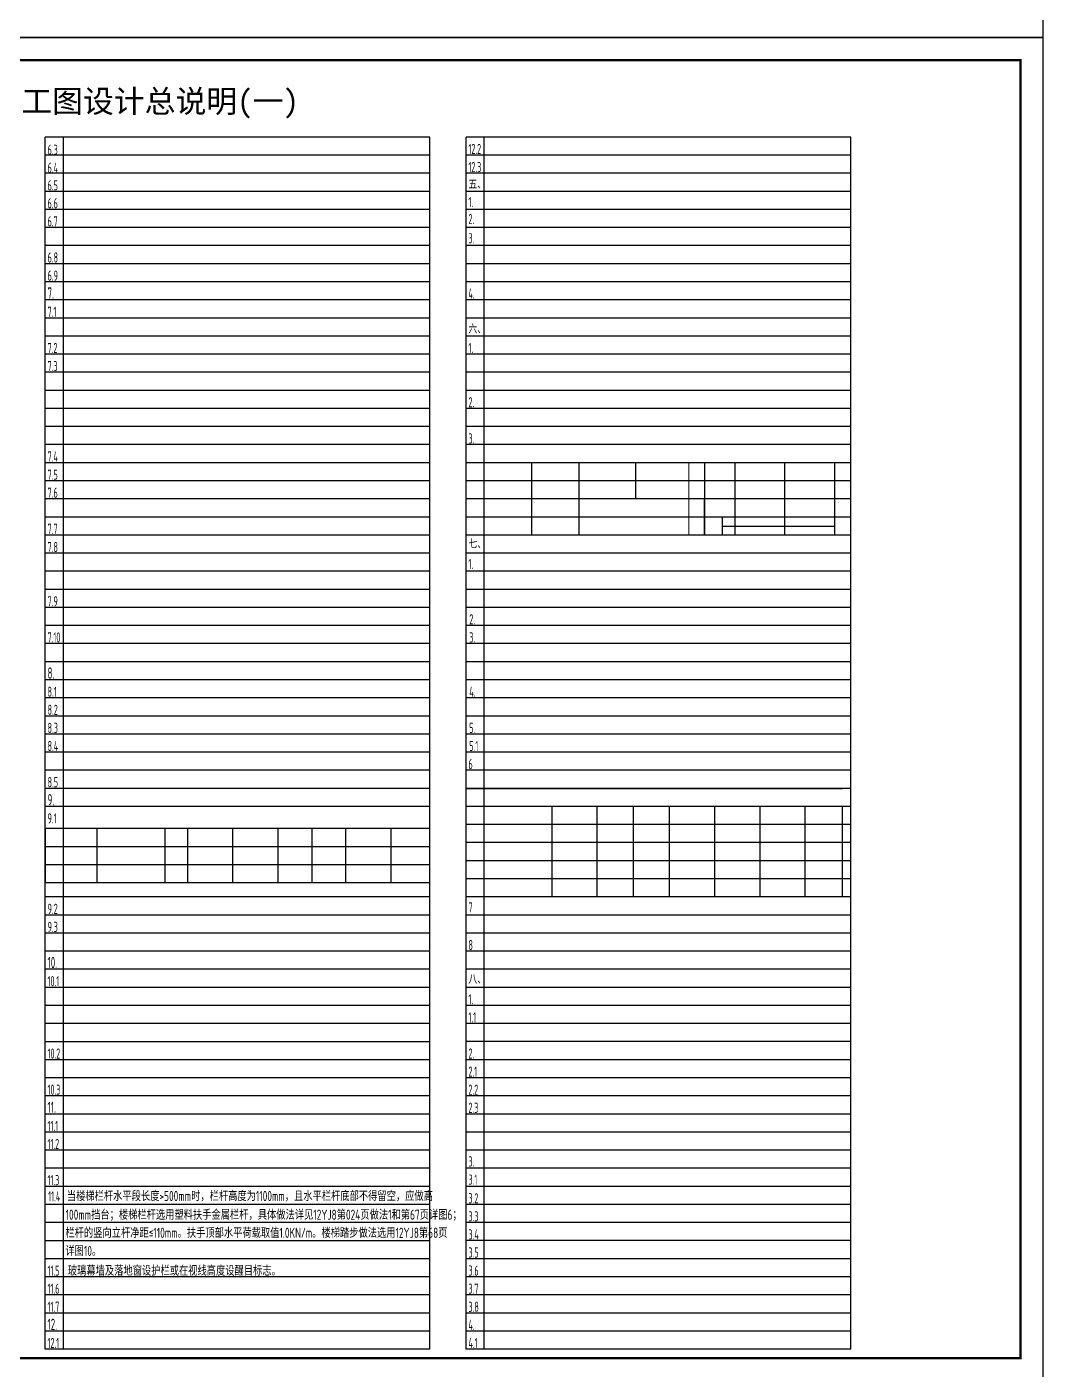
# Model space of a CAD drawing. Extents: x 115549 to 768939, y -502199 to 402497.
# Drawn here: x 221146 to 266097, y 284172 to 343572 of the extents above; entities that cross this region are included whole.
import ezdxf
from ezdxf.enums import TextEntityAlignment as Align

# ---------------------------------------------------------------- set-up
doc = ezdxf.new("R2010")
doc.units = 0
doc.header["$LTSCALE"] = 1000
doc.header["$MEASUREMENT"] = 0
doc.layers.add('PUB_TEXT', color=7, linetype='Continuous')
doc.layers.add('PUB_TITLE', color=4, linetype='Continuous')
doc.layers.add('辅助线', color=19, linetype='Continuous', plot=False)
doc.styles.add('JZ1', font='TSSDENG', dxfattribs={"width": 0.7, "bigfont": 'TSSDCHN'})
doc.styles.add('TST', font='', dxfattribs={"width": 0.8, "height": 280})
doc.styles.get('TST').set_extended_font_data('SimSun')

msp = doc.modelspace()

# ---------------------------------------------------------------- linework, layer by layer
at = {"layer": 'PUB_TITLE'}
for points in [[(181997.4, 343097.5), (266097.4, 343097.5), (266097.4, 402497.5), (181997.4, 402497.5)], [(181997.4, 283697.5), (266097.4, 283697.5), (266097.4, 343097.5), (181997.4, 343097.5)]]:
    msp.add_lwpolyline(points, close=True, dxfattribs=at)
at = {"layer": 'PUB_TITLE', "const_width": 100}
msp.add_lwpolyline([(184497.4, 284697.5), (265097.4, 284697.5), (265097.4, 342097.5), (184497.4, 342097.5)], close=True, dxfattribs=at)
at = {"layer": '辅助线'}
for p, q in [((221960.4, 285097.5), (221960.4, 338697.5)), ((238972.7, 338697.5), (221960.4, 338697.5)), ((238972.7, 338697.5), (221960.4, 338697.5)), ((222760.4, 289097.5), (222760.4, 338697.5)), ((238972.7, 285097.5), (238972.7, 338697.5)), ((240576.7, 285098.5), (240576.7, 338697.5)), ((257589, 338697.5), (240576.7, 338697.5)), ((257589, 338697.5), (240576.7, 338697.5)), ((257589, 338697.5), (240576.7, 338697.5)), ((257589, 338697.5), (240576.7, 338697.5)), ((257589, 338697.5), (240576.7, 338697.5)), ((256876.7, 338697.5), (240576.7, 338697.5)), ((256876.7, 338697.5), (240576.7, 338697.5)), ((256876.7, 338697.5), (240576.7, 338697.5)), ((241376.7, 285098.5), (241376.7, 338697.5)), ((257589, 285098.5), (257589, 338697.5)), ((238972.7, 337897.5), (221960.4, 337897.5)), ((238972.7, 337897.5), (221960.4, 337897.5)), ((238972.7, 337897.5), (221960.4, 337897.5)), ((257589, 337897.5), (240576.7, 337897.5)), ((238972.7, 337097.5), (221960.4, 337097.5)), ((238972.7, 337097.5), (221960.4, 337097.5)), ((257589, 337097.5), (240576.7, 337097.5)), ((257589, 337097.5), (240576.7, 337097.5)), ((257589, 337097.5), (240576.7, 337097.5)), ((257589, 337097.5), (240576.7, 337097.5)), ((257589, 337097.5), (240576.7, 337097.5)), ((256876.7, 337097.5), (240576.7, 337097.5)), ((256876.7, 337097.5), (240576.7, 337097.5)), ((256876.7, 337097.5), (240576.7, 337097.5)), ((238972.7, 336297.5), (221960.4, 336297.5)), ((238972.7, 336297.5), (221960.4, 336297.5)), ((238972.7, 336297.5), (221960.4, 336297.5)), ((257589, 336297.5), (240576.7, 336297.5)), ((256876.7, 336297.5), (240576.7, 336297.5)), ((238972.7, 335497.5), (221960.4, 335497.5)), ((257589, 335497.5), (240576.7, 335497.5)), ((257589, 335497.5), (240576.7, 335497.5)), ((257589, 335497.5), (240576.7, 335497.5)), ((257589, 335497.5), (240576.7, 335497.5)), ((256876.7, 335497.5), (240576.7, 335497.5)), ((238972.7, 334697.5), (221960.4, 334697.5)), ((257589, 334697.5), (240576.7, 334697.5)), ((257589, 334697.5), (240576.7, 334697.5)), ((257589, 334697.5), (240576.7, 334697.5)), ((256876.7, 334697.5), (240576.7, 334697.5)), ((256876.7, 334697.5), (240576.7, 334697.5)), ((238972.7, 333897.5), (221960.4, 333897.5)), ((238972.7, 333897.5), (221960.4, 333897.5)), ((257589, 333897.5), (240576.7, 333897.5)), ((257589, 333897.5), (240576.7, 333897.5)), ((257589, 333897.5), (240576.7, 333897.5)), ((257589, 333897.5), (240576.7, 333897.5)), ((256876.7, 333897.5), (240576.7, 333897.5)), ((256876.7, 333897.5), (240576.7, 333897.5)), ((257589, 333897.5), (240576.7, 333897.5)), ((238972.7, 333097.5), (221960.4, 333097.5)), ((238972.7, 333097.5), (221960.4, 333097.5)), ((238972.7, 333097.5), (221960.4, 333097.5)), ((238972.7, 333097.5), (221960.4, 333097.5)), ((238972.7, 333097.5), (221960.4, 333097.5)), ((238972.7, 333097.5), (221960.4, 333097.5)), ((257589, 333097.5), (240576.7, 333097.5)), ((257589, 333097.5), (240576.7, 333097.5)), ((257589, 333097.5), (240576.7, 333097.5)), ((257589, 333097.5), (240576.7, 333097.5)), ((257589, 333097.5), (240576.7, 333097.5)), ((257589, 333097.5), (240576.7, 333097.5)), ((238972.7, 332297.5), (221960.4, 332297.5)), ((238972.7, 332297.5), (221960.4, 332297.5)), ((238972.7, 332297.5), (221960.4, 332297.5)), ((238972.7, 332297.5), (221960.4, 332297.5)), ((238972.7, 332297.5), (221960.4, 332297.5)), ((238972.7, 332297.5), (221960.4, 332297.5)), ((257589, 332297.5), (240576.7, 332297.5)), ((257589, 332297.5), (240576.7, 332297.5)), ((257589, 332297.5), (240576.7, 332297.5)), ((257589, 332297.5), (240576.7, 332297.5)), ((257589, 332297.5), (240576.7, 332297.5)), ((257589, 332297.5), (240576.7, 332297.5)), ((256876.7, 332297.5), (240576.7, 332297.5)), ((256876.7, 332297.5), (240576.7, 332297.5)), ((256876.7, 332297.5), (240576.7, 332297.5)), ((238972.7, 331497.5), (221960.4, 331497.5)), ((238972.7, 331497.5), (221960.4, 331497.5)), ((238972.7, 331497.5), (221960.4, 331497.5)), ((238972.7, 331497.5), (221960.4, 331497.5)), ((257589, 331497.5), (240576.7, 331497.5)), ((257589, 331497.5), (240576.7, 331497.5)), ((257589, 331497.5), (240576.7, 331497.5)), ((257589, 331497.5), (240576.7, 331497.5)), ((256876.7, 331497.5), (240576.7, 331497.5)), ((256876.7, 331497.5), (240576.7, 331497.5)), ((256876.7, 331497.5), (240576.7, 331497.5)), ((238972.7, 330697.5), (221960.4, 330697.5)), ((238972.7, 330697.5), (221960.4, 330697.5)), ((257589, 330697.5), (240576.7, 330697.5)), ((257589, 330697.5), (240576.7, 330697.5)), ((256876.7, 330697.5), (240576.7, 330697.5)), ((256876.7, 330697.5), (240576.7, 330697.5)), ((238972.7, 329897.5), (221960.4, 329897.5)), ((238972.7, 329897.5), (221960.4, 329897.5)), ((257589, 329897.5), (240576.7, 329897.5)), ((257589, 329897.5), (240576.7, 329897.5)), ((256876.7, 329897.5), (240576.7, 329897.5)), ((238972.7, 329097.5), (221960.4, 329097.5)), ((238972.7, 329097.5), (221960.4, 329097.5)), ((257589, 329097.5), (240576.7, 329097.5)), ((257589, 329097.5), (240576.7, 329097.5)), ((256876.7, 329097.5), (240576.7, 329097.5)), ((238972.7, 328297.5), (221960.4, 328297.5)), ((238972.7, 328297.5), (221960.4, 328297.5)), ((221960.4, 314697.5), (221960.4, 328297.5)), ((222760.4, 314697.5), (222760.4, 328297.5)), ((257589, 328297.5), (240576.7, 328297.5)), ((257589, 328297.5), (240576.7, 328297.5)), ((256876.7, 328297.5), (240576.7, 328297.5)), ((238972.7, 327497.5), (221960.4, 327497.5)), ((238972.7, 327497.5), (221960.4, 327497.5)), ((238972.7, 327497.5), (221960.4, 327497.5)), ((238972.7, 327497.5), (221960.4, 327497.5)), ((238972.7, 327497.5), (221960.4, 327497.5)), ((238972.7, 327497.5), (221960.4, 327497.5)), ((238972.7, 327497.5), (221960.4, 327497.5)), ((257589, 327497.5), (240576.7, 327497.5)), ((257589, 327497.5), (240576.7, 327497.5)), ((257589, 327497.5), (240576.7, 327497.5)), ((257589, 327497.5), (240576.7, 327497.5)), ((257589, 327497.5), (240576.7, 327497.5)), ((257589, 327497.5), (240576.7, 327497.5)), ((257589, 327497.5), (240576.7, 327497.5)), ((256876.7, 327497.5), (240576.7, 327497.5)), ((238972.7, 326697.5), (221960.4, 326697.5)), ((238972.7, 326697.5), (221960.4, 326697.5)), ((238972.7, 326697.5), (221960.4, 326697.5)), ((238972.7, 326697.5), (221960.4, 326697.5)), ((238972.7, 326697.5), (221960.4, 326697.5)), ((238972.7, 326697.5), (221960.4, 326697.5)), ((257589, 326697.5), (240576.7, 326697.5)), ((257589, 326697.5), (240576.7, 326697.5)), ((257589, 326697.5), (240576.7, 326697.5)), ((257589, 326697.5), (240576.7, 326697.5)), ((257589, 326697.5), (240576.7, 326697.5)), ((257589, 326697.5), (240576.7, 326697.5)), ((256876.7, 326697.5), (240576.7, 326697.5)), ((238972.7, 325897.5), (221960.4, 325897.5)), ((238972.7, 325897.5), (221960.4, 325897.5)), ((238972.7, 325897.5), (221960.4, 325897.5)), ((238972.7, 325897.5), (221960.4, 325897.5)), ((257589, 325897.5), (240576.7, 325897.5)), ((257589, 325897.5), (240576.7, 325897.5)), ((257589, 325897.5), (240576.7, 325897.5)), ((257589, 325897.5), (240576.7, 325897.5)), ((256876.7, 325897.5), (240576.7, 325897.5)), ((256876.7, 325897.5), (240576.7, 325897.5)), ((238972.7, 325097.5), (221960.4, 325097.5)), ((238972.7, 325097.5), (221960.4, 325097.5)), ((257589, 325097.5), (240576.7, 325097.5)), ((257589, 325097.5), (240576.7, 325097.5)), ((256876.7, 325097.5), (240576.7, 325097.5)), ((256876.7, 325097.5), (240576.7, 325097.5)), ((238972.7, 324297.5), (221960.4, 324297.5)), ((238972.7, 324297.5), (221960.4, 324297.5)), ((257589, 324297.5), (240576.7, 324297.5)), ((257589, 324297.5), (240576.7, 324297.5)), ((256876.7, 324297.5), (240576.7, 324297.5)), ((256876.7, 324297.5), (240576.7, 324297.5)), ((243476.7, 322697.5, 0), (243476.7, 324297.5, 0)), ((245576.7, 322697.5, 0), (245576.7, 324297.5, 0)), ((248076.7, 322697.5, 0), (248076.7, 324297.5, 0)), ((252470.5, 322697.5), (252470.5, 324297.5)), ((254670.5, 322697.5), (254670.5, 324297.5)), ((256876.7, 322697.5), (256876.7, 324297.5)), ((238972.7, 323497.5), (221960.4, 323497.5)), ((238972.7, 323497.5), (221960.4, 323497.5)), ((222760.4, 308297.5), (222760.4, 323497.5)), ((257589, 323497.5), (240576.7, 323497.5)), ((257589, 323497.5), (240576.7, 323497.5)), ((256876.7, 323497.5), (240576.7, 323497.5)), ((250423.6, 323497.5), (241376.7, 323497.5)), ((250423.6, 323497.5, 0), (241376.7, 323497.5, 0)), ((256876.7, 323497.5), (251123.6, 323497.5)), ((256876.7, 323497.5), (251123.6, 323497.5)), ((238972.7, 322697.5), (221960.4, 322697.5)), ((238972.7, 322697.5), (221960.4, 322697.5)), ((257589, 322697.5), (240576.7, 322697.5)), ((257589, 322697.5), (240576.7, 322697.5)), ((240576.7, 309097.5), (240576.7, 322697.5)), ((256876.7, 322697.5), (240576.7, 322697.5)), ((241376.7, 309097.5), (241376.7, 322697.5)), ((256876.7, 322697.5), (241376.7, 322697.5)), ((256876.7, 322697.5), (241376.7, 322697.5)), ((254876.7, 322697.5, 0), (241376.7, 322697.5, 0)), ((243476.7, 321097.5, 0), (243476.7, 322697.5, 0)), ((245576.7, 321097.5, 0), (245576.7, 322697.5, 0)), ((256876.7, 322697.5), (250423.6, 322697.5)), ((256876.7, 322697.5), (250423.6, 322697.5)), ((251123.6, 321097.5), (251123.6, 322697.5)), ((252470.5, 321097.5), (252470.5, 322697.5)), ((254670.5, 321097.5), (254670.5, 322697.5)), ((238972.7, 321897.5), (221960.4, 321897.5)), ((238972.7, 321897.5), (221960.4, 321897.5)), ((257589, 321897.5), (240576.7, 321897.5)), ((257589, 321897.5), (240576.7, 321897.5)), ((256876.7, 321897.5), (240576.7, 321897.5)), ((250423.6, 321897.5), (241376.7, 321897.5)), ((250423.6, 321897.5, 0), (241376.7, 321897.5, 0)), ((250423.6, 321897.5), (241376.7, 321897.5)), ((256876.7, 321897.5), (251123.6, 321897.5)), ((256876.7, 321897.5), (251123.6, 321897.5)), ((251896.7, 321897.5), (251896.7, 321097.5)), ((251896.7, 321497.5), (256876.7, 321497.5)), ((238972.7, 321097.5), (221960.4, 321097.5)), ((238972.7, 321097.5), (221960.4, 321097.5)), ((257589, 321097.5), (240576.7, 321097.5)), ((257589, 321097.5), (240576.7, 321097.5)), ((256876.7, 321097.5), (240576.7, 321097.5)), ((256876.7, 321097.5), (240576.7, 321097.5)), ((256876.7, 321097.5), (240576.7, 321097.5)), ((238972.7, 320297.5), (221960.4, 320297.5)), ((238972.7, 320297.5), (221960.4, 320297.5)), ((257589, 320297.5), (240576.7, 320297.5)), ((257589, 320297.5), (240576.7, 320297.5)), ((256876.7, 320297.5), (240576.7, 320297.5)), ((256876.7, 320297.5), (240576.7, 320297.5)), ((238972.7, 319497.5), (221960.4, 319497.5)), ((238972.7, 319497.5), (221960.4, 319497.5)), ((257589, 319497.5), (240576.7, 319497.5)), ((257589, 319497.5), (240576.7, 319497.5)), ((256876.7, 319497.5), (240576.7, 319497.5)), ((256876.7, 319497.5), (240576.7, 319497.5)), ((256876.7, 319497.5), (240576.7, 319497.5)), ((256876.7, 319497.5), (240576.7, 319497.5)), ((238972.7, 318697.5), (221960.4, 318697.5)), ((238972.7, 318697.5), (221960.4, 318697.5)), ((257589, 318697.5), (240576.7, 318697.5)), ((257589, 318697.5), (240576.7, 318697.5)), ((256876.7, 318697.5), (240576.7, 318697.5)), ((256876.7, 318697.5), (240576.7, 318697.5)), ((256876.7, 318697.5), (240576.7, 318697.5)), ((238972.7, 317897.5), (221960.4, 317897.5)), ((238972.7, 317897.5), (221960.4, 317897.5)), ((238972.7, 317897.5), (221960.4, 317897.5)), ((257589, 317897.5), (240576.7, 317897.5)), ((257589, 317897.5), (240576.7, 317897.5)), ((257589, 317897.5), (240576.7, 317897.5)), ((256876.7, 317897.5), (240576.7, 317897.5)), ((256876.7, 317897.5), (240576.7, 317897.5)), ((256876.7, 317897.5), (240576.7, 317897.5)), ((241376.7, 302544.1), (241376.7, 317744.1)), ((238972.7, 317097.5), (221960.4, 317097.5)), ((238972.7, 317097.5), (221960.4, 317097.5)), ((257589, 317097.5), (240576.7, 317097.5)), ((257589, 317097.5), (240576.7, 317097.5)), ((257217.8, 317097.5), (240576.7, 317097.5)), ((238972.7, 316297.5), (221960.4, 316297.5)), ((238972.7, 316297.5), (221960.4, 316297.5)), ((221960.4, 289097.5), (221960.4, 316297.5)), ((221960.4, 289097.5), (221960.4, 316297.5)), ((222760.4, 289097.5), (222760.4, 316297.5)), ((257589, 316297.5), (240576.7, 316297.5)), ((257589, 316297.5), (240576.7, 316297.5)), ((257217.8, 316297.5), (240576.7, 316297.5)), ((238972.7, 315497.5), (221960.4, 315497.5)), ((257589, 315497.5), (240576.7, 315497.5)), ((257217.8, 315497.5), (240576.7, 315497.5)), ((238972.7, 314697.5), (221960.4, 314697.5)), ((238972.7, 314697.5), (221960.4, 314697.5)), ((257589, 314697.5), (240576.7, 314697.5)), ((257589, 314697.5), (240576.7, 314697.5)), ((257217.8, 314697.5), (240576.7, 314697.5)), ((238972.7, 313897.5), (221960.4, 313897.5)), ((238972.7, 313897.5), (221960.4, 313897.5)), ((257589, 313897.5), (240576.7, 313897.5)), ((257589, 313897.5), (240576.7, 313897.5)), ((257217.8, 313897.5), (240576.7, 313897.5)), ((257217.8, 313897.5), (240576.7, 313897.5)), ((238972.7, 313097.5), (221960.4, 313097.5)), ((238972.7, 313097.5), (221960.4, 313097.5)), ((257589, 313097.5), (240576.7, 313097.5)), ((257589, 313097.5), (240576.7, 313097.5)), ((257217.8, 313097.5), (240576.7, 313097.5)), ((238972.7, 312297.5), (221960.4, 312297.5)), ((238972.7, 312297.5), (221960.4, 312297.5)), ((257589, 312297.5), (240576.7, 312297.5)), ((257589, 312297.5), (240576.7, 312297.5)), ((257217.8, 312297.5), (240576.7, 312297.5)), ((257217.8, 312297.5), (240576.7, 312297.5)), ((238972.7, 311497.5), (221960.4, 311497.5)), ((238972.7, 311497.5), (221960.4, 311497.5)), ((238972.7, 311497.5), (221960.4, 311497.5)), ((257589, 311497.5), (240576.7, 311497.5)), ((257589, 311497.5), (240576.7, 311497.5)), ((257589, 311497.5), (240576.7, 311497.5)), ((257217.8, 311497.5), (240576.7, 311497.5)), ((257217.8, 311497.5), (240576.7, 311497.5)), ((238972.7, 310697.5), (221960.4, 310697.5)), ((238972.7, 310697.5), (221960.4, 310697.5)), ((257589, 310697.5), (240576.7, 310697.5)), ((257589, 310697.5), (240576.7, 310697.5)), ((240576.7, 285098.5), (240576.7, 310697.5)), ((240576.7, 285098.5), (240576.7, 310697.5)), ((241376.7, 285098.5), (241376.7, 310697.5)), ((238972.7, 309897.5), (221960.4, 309897.5)), ((257217.8, 309898.5), (240576.7, 309898.5)), ((257217.8, 309898.5), (240576.7, 309898.5)), ((257589, 309897.5), (240576.7, 309897.5)), ((238260.4, 309097.5), (221960.4, 309097.5)), ((238972.7, 309097.5), (221960.4, 309097.5)), ((256876.7, 309097.5), (240576.7, 309097.5)), ((257589, 309097.5), (240576.7, 309097.5)), ((256876.7, 308297.5), (240576.7, 308297.5)), ((257589, 308297.5), (240576.7, 308297.5)), ((256876.7, 307497.5), (240576.7, 307497.5)), ((257589, 307497.5), (240576.7, 307497.5)), ((256876.7, 306697.5), (240576.7, 306697.5)), ((257589, 306697.5), (240576.7, 306697.5)), ((257589, 306697.5), (240576.7, 306697.5)), ((238972.7, 305719.6), (221960.4, 305719.6)), ((256876.7, 305897.5), (240576.7, 305897.5)), ((256876.7, 305897.5), (240576.7, 305897.5)), ((257589, 305897.5), (240576.7, 305897.5)), ((257589, 305897.5), (240576.7, 305897.5)), ((238260.4, 305097.5), (221960.4, 305097.5)), ((238972.7, 305097.5), (221960.4, 305097.5)), ((256876.7, 305097.5), (240576.7, 305097.5)), ((257589, 305097.5), (240576.7, 305097.5)), ((238260.4, 304297.5), (221960.4, 304297.5)), ((238260.4, 304297.5), (221960.4, 304297.5)), ((238260.4, 304297.5), (221960.4, 304297.5)), ((238972.7, 304297.5), (221960.4, 304297.5)), ((256876.7, 304297.5), (240576.7, 304297.5)), ((256876.7, 304297.5), (240576.7, 304297.5)), ((256876.7, 304297.5), (240576.7, 304297.5)), ((257589, 304297.5), (240576.7, 304297.5)), ((238260.4, 303497.5), (221960.4, 303497.5)), ((238260.4, 303497.5), (221960.4, 303497.5)), ((238972.7, 303497.5), (221960.4, 303497.5)), ((256876.7, 303497.5), (240576.7, 303497.5)), ((256876.7, 303497.5), (240576.7, 303497.5)), ((257589, 303497.5), (240576.7, 303497.5)), ((238260.4, 302697.5), (221960.4, 302697.5)), ((238260.4, 302697.5), (221960.4, 302697.5)), ((238260.4, 302697.5), (221960.4, 302697.5)), ((238972.7, 302697.5), (221960.4, 302697.5)), ((256876.7, 302697.5), (240576.7, 302697.5)), ((256876.7, 302697.5), (240576.7, 302697.5)), ((256876.7, 302697.5), (240576.7, 302697.5)), ((257589, 302697.5), (240576.7, 302697.5)), ((238260.4, 301897.5), (221960.4, 301897.5)), ((238260.4, 301897.5), (221960.4, 301897.5)), ((238972.7, 301897.5), (221960.4, 301897.5)), ((257217.8, 301898.5), (240576.7, 301898.5)), ((256876.7, 301897.5), (240576.7, 301897.5)), ((256876.7, 301897.5), (240576.7, 301897.5)), ((257589, 301897.5), (240576.7, 301897.5)), ((257217.8, 301897.5), (240576.7, 301897.5)), ((238972.7, 301097.5), (221960.4, 301097.5)), ((238972.7, 301097.5), (221960.4, 301097.5)), ((238972.7, 301097.5), (221960.4, 301097.5)), ((238972.7, 301097.5), (221960.4, 301097.5)), ((257589, 301098.5), (240576.7, 301098.5)), ((257589, 301098.5), (240576.7, 301098.5)), ((257589, 301098.5), (240576.7, 301098.5)), ((257589, 301098.5), (240576.7, 301098.5)), ((257217.8, 301098.5), (240576.7, 301098.5)), ((238972.7, 300297.5), (221960.4, 300297.5)), ((238972.7, 300297.5), (221960.4, 300297.5)), ((238972.7, 300297.5), (221960.4, 300297.5)), ((238972.7, 300297.5), (221960.4, 300297.5)), ((238260.4, 300297.5), (221960.4, 300297.5)), ((257589, 300298.5), (240576.7, 300298.5)), ((257589, 300298.5), (240576.7, 300298.5)), ((257589, 300298.5), (240576.7, 300298.5)), ((257589, 300298.5), (240576.7, 300298.5)), ((256876.7, 300298.5), (240576.7, 300298.5)), ((257217.8, 300298.5), (240576.7, 300298.5)), ((238972.7, 299497.5), (221960.4, 299497.5)), ((238972.7, 299497.5), (221960.4, 299497.5)), ((238972.7, 299497.5), (221960.4, 299497.5)), ((238260.4, 299497.5), (221960.4, 299497.5)), ((257589, 299498.5), (240576.7, 299498.5)), ((257589, 299498.5), (240576.7, 299498.5)), ((257589, 299498.5), (240576.7, 299498.5)), ((256876.7, 299498.5), (240576.7, 299498.5)), ((257217.8, 299498.5), (240576.7, 299498.5)), ((238972.7, 298697.5), (221960.4, 298697.5)), ((238972.7, 298697.5), (221960.4, 298697.5)), ((238972.7, 298697.5), (221960.4, 298697.5)), ((238972.7, 298697.5), (221960.4, 298697.5)), ((238260.4, 298697.5), (221960.4, 298697.5)), ((257589, 298698.5), (240576.7, 298698.5)), ((257589, 298698.5), (240576.7, 298698.5)), ((257589, 298698.5), (240576.7, 298698.5)), ((257589, 298698.5), (240576.7, 298698.5)), ((256876.7, 298698.5), (240576.7, 298698.5)), ((257217.8, 298698.5), (240576.7, 298698.5)), ((238972.7, 297897.5), (221960.4, 297897.5)), ((238260.4, 297897.5), (221960.4, 297897.5)), ((257589, 297898.5), (240576.7, 297898.5)), ((256876.7, 297898.5), (240576.7, 297898.5)), ((257217.8, 297898.5), (240576.7, 297898.5)), ((238972.7, 297097.5), (221960.4, 297097.5)), ((238972.7, 297097.5), (221960.4, 297097.5)), ((238972.7, 297097.5), (221960.4, 297097.5)), ((238972.7, 297097.5), (221960.4, 297097.5)), ((238260.4, 297097.5), (221960.4, 297097.5)), ((257589, 297098.5), (240576.7, 297098.5)), ((257589, 297098.5), (240576.7, 297098.5)), ((257589, 297098.5), (240576.7, 297098.5)), ((257589, 297098.5), (240576.7, 297098.5)), ((256876.7, 297098.5), (240576.7, 297098.5)), ((257217.8, 297098.5), (240576.7, 297098.5)), ((238972.7, 296297.5), (221960.4, 296297.5)), ((238972.7, 296297.5), (221960.4, 296297.5)), ((238972.7, 296297.5), (221960.4, 296297.5)), ((238260.4, 296297.5), (221960.4, 296297.5)), ((238260.4, 296297.5), (221960.4, 296297.5)), ((257589, 296298.5), (240576.7, 296298.5)), ((257589, 296298.5), (240576.7, 296298.5)), ((257589, 296298.5), (240576.7, 296298.5)), ((256876.7, 296298.5), (240576.7, 296298.5)), ((256876.7, 296298.5), (240576.7, 296298.5)), ((257217.8, 296298.5), (240576.7, 296298.5)), ((238972.7, 295497.5), (221960.4, 295497.5)), ((238972.7, 295497.5), (221960.4, 295497.5)), ((238972.7, 295497.5), (221960.4, 295497.5)), ((238972.7, 295497.5), (221960.4, 295497.5)), ((238260.4, 295497.5), (221960.4, 295497.5)), ((238260.4, 295497.5), (221960.4, 295497.5)), ((257589, 295498.5), (240576.7, 295498.5)), ((257589, 295498.5), (240576.7, 295498.5)), ((257589, 295498.5), (240576.7, 295498.5)), ((257589, 295498.5), (240576.7, 295498.5)), ((256876.7, 295498.5), (240576.7, 295498.5)), ((256876.7, 295498.5), (240576.7, 295498.5)), ((257217.8, 295498.5), (240576.7, 295498.5)), ((238972.7, 294697.5), (221960.4, 294697.5)), ((238260.4, 294697.5), (221960.4, 294697.5)), ((238260.4, 294697.5), (221960.4, 294697.5)), ((257589, 294698.5), (240576.7, 294698.5)), ((256876.7, 294698.5), (240576.7, 294698.5)), ((256876.7, 294698.5), (240576.7, 294698.5)), ((257217.8, 294698.5), (240576.7, 294698.5)), ((238972.7, 293897.5), (221960.4, 293897.5)), ((238972.7, 293897.5), (221960.4, 293897.5)), ((238972.7, 293897.5), (221960.4, 293897.5)), ((238972.7, 293897.5), (221960.4, 293897.5)), ((238260.4, 293897.5), (221960.4, 293897.5)), ((257589, 293898.5), (240576.7, 293898.5)), ((257589, 293898.5), (240576.7, 293898.5)), ((257589, 293898.5), (240576.7, 293898.5)), ((257589, 293898.5), (240576.7, 293898.5)), ((256876.7, 293898.5), (240576.7, 293898.5)), ((257217.8, 293898.5), (240576.7, 293898.5)), ((238972.7, 293097.5), (221960.4, 293097.5)), ((238972.7, 293097.5), (221960.4, 293097.5)), ((238972.7, 293097.5), (221960.4, 293097.5)), ((238260.4, 293097.5), (221960.4, 293097.5)), ((257589, 293098.5), (240576.7, 293098.5)), ((257589, 293098.5), (240576.7, 293098.5)), ((257589, 293098.5), (240576.7, 293098.5)), ((256876.7, 293098.5), (240576.7, 293098.5)), ((257217.8, 293098.5), (240576.7, 293098.5)), ((257589, 293098.5), (240576.7, 293098.5)), ((257589, 293098.5), (240576.7, 293098.5)), ((257589, 293098.5), (240576.7, 293098.5)), ((257589, 293098.5), (240576.7, 293098.5)), ((256876.7, 293098.5), (240576.7, 293098.5)), ((257217.8, 293098.5), (240576.7, 293098.5)), ((238972.7, 292297.5), (221960.4, 292297.5)), ((238972.7, 292297.5), (221960.4, 292297.5)), ((238972.7, 292297.5), (221960.4, 292297.5)), ((238972.7, 292297.5), (221960.4, 292297.5)), ((238260.4, 292297.5), (221960.4, 292297.5)), ((257589, 292298.5), (240576.7, 292298.5)), ((257589, 292298.5), (240576.7, 292298.5)), ((257589, 292298.5), (240576.7, 292298.5)), ((257589, 292298.5), (240576.7, 292298.5)), ((256876.7, 292298.5), (240576.7, 292298.5)), ((257217.8, 292298.5), (240576.7, 292298.5)), ((238972.7, 291497.5), (221960.4, 291497.5)), ((238260.4, 291497.5), (221960.4, 291497.5)), ((257589, 291498.5), (240576.7, 291498.5)), ((257589, 291498.5), (240576.7, 291498.5)), ((257589, 291498.5), (240576.7, 291498.5)), ((257589, 291498.5), (240576.7, 291498.5)), ((256876.7, 291498.5), (240576.7, 291498.5)), ((257217.8, 291498.5), (240576.7, 291498.5)), ((238972.7, 290697.5), (221960.4, 290697.5)), ((238972.7, 290697.5), (221960.4, 290697.5)), ((238972.7, 290697.5), (221960.4, 290697.5)), ((238260.4, 290697.5), (221960.4, 290697.5)), ((257589, 290698.5), (240576.7, 290698.5)), ((256876.7, 290698.5), (240576.7, 290698.5)), ((257217.8, 290698.5), (240576.7, 290698.5)), ((238972.7, 289897.5), (221960.4, 289897.5)), ((238972.7, 289897.5), (221960.4, 289897.5)), ((238972.7, 289897.5), (221960.4, 289897.5)), ((238972.7, 289897.5), (221960.4, 289897.5)), ((238260.4, 289897.5), (221960.4, 289897.5)), ((257589, 289898.5), (240576.7, 289898.5)), ((257589, 289898.5), (240576.7, 289898.5)), ((257589, 289898.5), (240576.7, 289898.5)), ((256876.7, 289898.5), (240576.7, 289898.5)), ((257217.8, 289898.5), (240576.7, 289898.5)), ((257217.8, 289898.5), (240576.7, 289898.5)), ((257217.8, 289898.5), (240576.7, 289898.5)), ((238972.7, 289097.5), (221960.4, 289097.5)), ((238972.7, 289097.5), (221960.4, 289097.5)), ((238260.4, 289097.5), (221960.4, 289097.5)), ((221960.4, 285097.5), (221960.4, 289097.5)), ((222760.4, 285097.5), (222760.4, 289097.5)), ((238972.7, 285097.5), (238972.7, 289097.5)), ((257589, 289098.5), (240576.7, 289098.5)), ((257589, 289098.5), (240576.7, 289098.5)), ((257589, 289098.5), (240576.7, 289098.5)), ((257589, 289098.5), (240576.7, 289098.5)), ((256876.7, 289098.5), (240576.7, 289098.5)), ((257217.8, 289098.5), (240576.7, 289098.5)), ((257217.8, 289098.5), (240576.7, 289098.5)), ((238972.7, 288297.5), (221960.4, 288297.5)), ((238972.7, 288297.5), (221960.4, 288297.5)), ((238972.7, 288297.5), (221960.4, 288297.5)), ((238972.7, 288297.5), (221960.4, 288297.5)), ((238260.4, 288297.5), (221960.4, 288297.5)), ((238260.4, 288297.5), (221960.4, 288297.5)), ((257589, 288298.5), (240576.7, 288298.5)), ((256876.7, 288298.5), (240576.7, 288298.5)), ((257217.8, 288298.5), (240576.7, 288298.5)), ((257217.8, 288298.5), (240576.7, 288298.5)), ((257218.7, 288298.5), (240576.7, 288298.5)), ((238972.7, 287497.5), (221960.4, 287497.5)), ((238972.7, 287497.5), (221960.4, 287497.5)), ((238972.7, 287497.5), (221960.4, 287497.5)), ((238260.4, 287497.5), (221960.4, 287497.5)), ((238260.4, 287497.5), (221960.4, 287497.5)), ((257589, 287498.5), (240576.7, 287498.5)), ((257589, 287498.5), (240576.7, 287498.5)), ((257589, 287498.5), (240576.7, 287498.5)), ((257589, 287498.5), (240576.7, 287498.5)), ((257589, 287498.5), (240576.7, 287498.5)), ((257589, 287498.5), (240576.7, 287498.5)), ((257589, 287498.5), (240576.7, 287498.5)), ((257589, 287498.5), (240576.7, 287498.5)), ((257589, 287498.5), (240576.7, 287498.5)), ((238972.7, 286697.5), (221960.4, 286697.5)), ((238972.7, 286697.5), (221960.4, 286697.5)), ((238972.7, 286697.5), (221960.4, 286697.5)), ((238972.7, 286697.5), (221960.4, 286697.5)), ((238260.4, 286697.5), (221960.4, 286697.5)), ((238260.4, 286697.5), (221960.4, 286697.5)), ((257589, 286698.5), (240576.7, 286698.5)), ((257589, 286698.5), (240576.7, 286698.5)), ((257589, 286698.5), (240576.7, 286698.5)), ((257589, 286698.5), (240576.7, 286698.5)), ((257589, 286698.5), (240576.7, 286698.5)), ((257589, 286698.5), (240576.7, 286698.5)), ((257589, 286698.5), (240576.7, 286698.5)), ((257589, 286698.5), (240576.7, 286698.5)), ((257589, 286698.5), (240576.7, 286698.5)), ((257589, 286698.5), (240576.7, 286698.5)), ((257589, 286698.5), (240576.7, 286698.5)), ((238972.7, 285897.5), (221960.4, 285897.5)), ((238260.4, 285897.5), (221960.4, 285897.5)), ((257589, 285898.5), (240576.7, 285898.5)), ((257589, 285898.5), (240576.7, 285898.5)), ((257589, 285898.5), (240576.7, 285898.5)), ((257589, 285898.5), (240576.7, 285898.5)), ((257589, 285898.5), (240576.7, 285898.5)), ((257589, 285898.5), (240576.7, 285898.5)), ((257589, 285898.5), (240576.7, 285898.5)), ((257589, 285898.5), (240576.7, 285898.5)), ((257589, 285898.5), (240576.7, 285898.5)), ((257589, 285898.5), (240576.7, 285898.5)), ((257589, 285898.5), (240576.7, 285898.5)), ((257589, 285898.5), (240576.7, 285898.5)), ((238972.7, 285097.5), (221960.4, 285097.5)), ((238972.7, 285097.5), (221960.4, 285097.5)), ((238972.7, 285097.5), (221960.4, 285097.5)), ((238972.7, 285097.5), (221960.4, 285097.5)), ((238260.4, 285097.5), (221960.4, 285097.5)), ((257589, 285098.5), (240576.7, 285098.5)), ((257589, 285098.5), (240576.7, 285098.5)), ((257589, 285098.5), (240576.7, 285098.5)), ((257589, 285098.5), (240576.7, 285098.5)), ((257589, 285098.5), (240576.7, 285098.5)), ((257589, 285098.5), (240576.7, 285098.5)), ((257589, 285098.5), (240576.7, 285098.5))]:
    msp.add_line(p, q, dxfattribs=at)
at = {"layer": '辅助线', "color": 6}
for p, q in [((238972.7, 312297.5), (221960.4, 312297.5)), ((257589, 312297.5), (240576.7, 312297.5)), ((238972.7, 311497.5), (221960.4, 311497.5)), ((257589, 311497.5), (240576.7, 311497.5)), ((257217.8, 309898.5), (240576.7, 309898.5)), ((257217.8, 309098.5), (240576.7, 309098.5)), ((244376.7, 305098.5), (244376.7, 309098.5)), ((246376.7, 305098.5), (246376.7, 309098.5)), ((247976.7, 305098.5), (247976.7, 309098.5)), ((249576.7, 305098.5), (249576.7, 309098.5)), ((251576.7, 305098.5), (251576.7, 309098.5)), ((253576.7, 305098.5), (253576.7, 309098.5)), ((255576.7, 305098.5), (255576.7, 309098.5)), ((257217.8, 308298.5), (240576.7, 308298.5)), ((238972.7, 308119.6), (221960.4, 308119.6)), ((238972.7, 308119.6), (222760.4, 308119.6)), ((224260.4, 305719.6), (224260.4, 308119.6)), ((224260.4, 305719.6), (224260.4, 308119.6)), ((227260.4, 305719.6), (227260.4, 308119.6)), ((228260.4, 305719.6), (228260.4, 308119.6)), ((230260.4, 305719.6), (230260.4, 308119.6)), ((232260.4, 305719.6), (232260.4, 308119.6)), ((233760.4, 305719.6), (233760.4, 308119.6)), ((235260.4, 305719.6), (235260.4, 308119.6)), ((237260.4, 305719.6), (237260.4, 308119.6)), ((238972.7, 307319.6), (221960.4, 307319.6)), ((238972.7, 307319.6), (221960.4, 307319.6)), ((238972.7, 307319.6), (222760.4, 307319.6)), ((257217.8, 307498.5), (240576.7, 307498.5)), ((257217.8, 307498.5), (240576.7, 307498.5)), ((257217.8, 307498.5), (240576.7, 307498.5)), ((238972.7, 306519.6), (221960.4, 306519.6)), ((238972.7, 306519.6), (222760.4, 306519.6)), ((238972.7, 306519.6), (224260.4, 306519.6)), ((257217.8, 306698.5), (240576.7, 306698.5)), ((238972.7, 305719.6), (222760.4, 305719.6)), ((257217.8, 305898.5), (240576.7, 305898.5)), ((257217.8, 305098.5), (240576.7, 305098.5)), ((257217.8, 305098.5), (240576.7, 305098.5)), ((257217.8, 301898.5), (240576.7, 301898.5)), ((257217.8, 301897.5), (240576.7, 301897.5))]:
    msp.add_line(p, q, dxfattribs=at)
at = {"layer": '辅助线', "const_width": 50, "elevation": 0}
for points in [[(241376.7, 324297.5), (250423.6, 324297.5), (250423.6, 321097.5), (241376.7, 321097.5)], [(251123.6, 324297.5), (256876.7, 324297.5), (256876.7, 322697.5), (251123.6, 322697.5)], [(256876.7, 322697.5), (251123.6, 322697.5), (251123.6, 321097.5), (256876.7, 321097.5)]]:
    msp.add_lwpolyline(points, close=True, dxfattribs=at)
at = {"layer": '辅助线'}
msp.add_lwpolyline([(240576.7, 309898.5), (257217.8, 309898.5)], dxfattribs=at)
at = {"layer": '辅助线', "color": 6, "const_width": 50}
for points in [[(257217.8, 309098.5), (241376.7, 309098.5), (241376.7, 305098.5), (257217.8, 305098.5)], [(221960.4, 308119.6), (238972.7, 308119.6), (238972.7, 305719.6), (221960.4, 305719.6)]]:
    msp.add_lwpolyline(points, close=True, dxfattribs=at)

# ---------------------------------------------------------------- texts
at = {"layer": 'PUB_TEXT', "style": 'JZ1'}
for s, width, p in [('6.3', 0.6, (222060.4, 337915)), ('12.2', 0.5, (240676.7, 337947.5)), ('6.4', 0.6, (222060.4, 337115)), ('12.3', 0.5, (240676.7, 337147.5)), ('6.5', 0.6, (222060.4, 336339.5)), ('6.6', 0.6, (222060.4, 335547.5)), ('1.', 0.6, (240676.7, 335598.2)), ('6.7', 0.6, (222060.4, 334747.5)), ('2.', 0.6, (240676.7, 334848.9)), ('3.', 0.6, (240676.7, 333998.2)), ('6.8', 0.6, (222060.4, 333147.5)), ('6.9', 0.6, (222060.4, 332347.5)), ('4.', 0.6, (240676.7, 331555)), ('7.1', 0.6, (222060.4, 330747.5)), ('7.2', 0.6, (222060.4, 329147.5)), ('1.', 0.6, (240676.7, 329147.5)), ('7.3', 0.6, (222060.4, 328347.5)), ('2.', 0.6, (240676.7, 326747.5)), ('3.', 0.6, (240676.7, 325147.5)), ('7.4', 0.6, (222060.4, 324347.5)), ('7.5', 0.6, (222060.4, 323547.5)), ('7.6', 0.6, (222060.4, 322747.5)), ('7.7', 0.6, (222060.4, 321147.5)), ('7.8', 0.6, (222060.4, 320347.5)), ('1.', 0.6, (240676.7, 319597.5)), ('7.9', 0.6, (222060.4, 317947.5)), ('2.', 0.6, (240714.8, 317147.5)), ('7.10', 0.5, (222060.4, 316347.5)), ('3.', 0.6, (240714.8, 316347.5)), ('8.1', 0.6, (222060.4, 313947.5)), ('8.2', 0.6, (222060.4, 313147.5)), ('8.3', 0.6, (222060.4, 312347.5)), ('8.4', 0.6, (222060.4, 311547.5)), ('8.5', 0.6, (222060.4, 309947.5)), ('9.2', 0.6, (222060.4, 304347.5)), ('9.3', 0.6, (222060.4, 303547.5)), ('10.1', 0.5, (222060.4, 301147.5)), ('1.', 0.6, (240676.7, 300348.5)), ('1.1', 0.6, (240676.7, 299548.5)), ('10.2', 0.5, (222060.4, 297947.5)), ('2.', 0.6, (240676.7, 297948.5)), ('2.1', 0.6, (240676.7, 297148.5)), ('10.3', 0.5, (222060.4, 296347.5)), ('2.2', 0.6, (240676.7, 296348.5)), ('2.3', 0.6, (240676.7, 295548.5)), ('11.1', 0.5, (222060.4, 294747.5)), ('11.2', 0.5, (222060.4, 293947.5)), ('3.', 0.6, (240676.7, 293175.8)), ('11.3', 0.5, (222060.4, 292347.5)), ('3.1', 0.6, (240676.7, 292371.8)), ('11.4 ', 0.5, (222088.3, 291630.6)), ('当楼梯栏杆水平段长度>500mm时，栏杆高度为1100mm，且水平栏杆底部不得留空，应做高', 0.7, (222915.2, 291648.6)), ('3.2', 0.6, (240676.7, 291548.5)), ('100mm挡台；楼梯栏杆选用塑料扶手金属栏杆，具体做法详见12YJ8第024页做法1和第67页详图6；', 0.7, (222860.8, 290821)), ('3.3', 0.6, (240676.7, 290748.5)), ('栏杆的竖向立杆净距≤110mm。扶手顶部水平荷载取值1.0KN/m。楼梯踏步做法选用12YJ8第68页', 0.7, (222851.4, 290021)), ('3.4', 0.6, (240676.7, 289948.5)), ('详图10。', 0.7, (222851.4, 289221)), ('3.5', 0.6, (240676.7, 289148.5)), ('11.5', 0.5, (222060.4, 288347.5)), ('玻璃幕墙及落地窗设护栏或在视线高度设醒目标志。', 0.7, (222960.4, 288347.5)), ('3.6', 0.6, (240676.7, 288348.5)), ('11.6', 0.5, (222060.4, 287547.5)), ('3.7', 0.6, (240676.7, 287548.5)), ('11.7', 0.5, (222060.4, 286747.5)), ('3.8', 0.6, (240676.7, 286748.5)), ('4.', 0.6, (240676.7, 285948.5)), ('12.1', 0.5, (222060.4, 285147.5)), ('4.1', 0.6, (240676.7, 285148.5))]:
    msp.add_text(s, height=450, dxfattribs=dict(at, width=width)).set_placement(p)
at = {"layer": 'PUB_TEXT', "color": 4, "style": 'TST', "width": 0.8}
for s, p in [('五、', (240676.7, 336448.2)), ('六、', (240676.7, 330047.5)), ('七、', (240676.7, 320548.9)), ('八、', (240676.7, 301293.9))]:
    msp.add_text(s, height=350, dxfattribs=at).set_placement(p)
at = {"layer": 'PUB_TEXT', "color": 3, "style": 'JZ1', "width": 0.6}
for s, p in [('7.', (222060.4, 331547.5)), ('8.', (222060.4, 314747.5)), ('9.', (222060.4, 309147.5)), ('10.', (222060.4, 301947.5)), ('11.', (222060.4, 295547.5)), ('12.', (222060.4, 285947.5))]:
    msp.add_text(s, height=500, dxfattribs=at).set_placement(p)
at = {"layer": 'PUB_TEXT', "color": 6, "style": 'JZ1', "width": 0.6}
for s, p in [('4.', (240714.8, 313947.5)), ('5.', (240714.8, 312347.5)), ('5.1', (240714.8, 311547.5)), ('6', (240676.7, 310747.5)), ('9.1', (222060.4, 308347.5)), ('7', (240676.7, 304410.2)), ('8', (240676.7, 302748.5))]:
    msp.add_text(s, height=450, dxfattribs=at).set_placement(p)
at = {"layer": 'PUB_TITLE', "style": 'TST'}
msp.add_text('建筑施工图设计总说明(一)', height=1000, dxfattribs=at).set_placement((224991.2, 340227.7), align=Align.MIDDLE)

doc.saveas('drawing.dxf')
